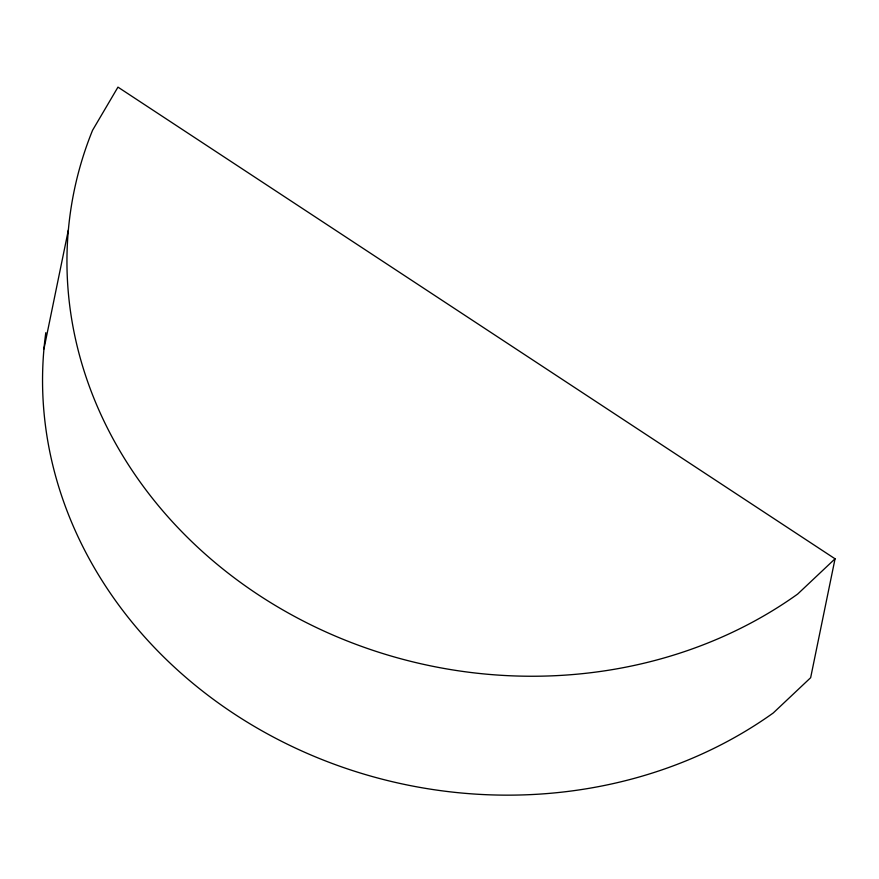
<?xml version="1.0" encoding="UTF-8"?>
<svg xmlns="http://www.w3.org/2000/svg" width="879" height="879" viewBox="0 0 879 879"><rect width="100%" height="100%" fill="white"/><g stroke="black" fill="none" stroke-linecap="round" stroke-linejoin="round"><path stroke-width="1.32" d="M43.95 348.941L68.353 230.045M835.05 558.802L797.649 594.072A445.246 393.133 11.6 0 1 258.679 595.017A445.246 393.133 11.6 0 1 92.559 130.29L117.962 87.131L835.05 558.802L810.647 677.709L773.245 712.979A445.246 393.133 11.6 0 1 275.896 738.393A445.246 393.133 11.6 0 1 45.807 332.68"/></g></svg>
